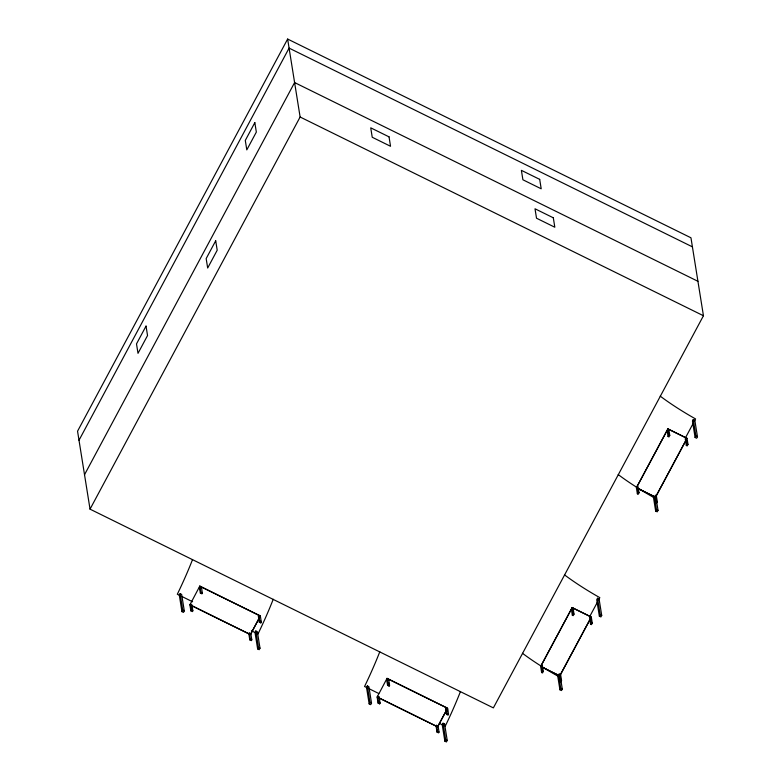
<?xml version="1.0" encoding="UTF-8"?>
<svg xmlns="http://www.w3.org/2000/svg" width="781" height="781" viewBox="0 0 781 781"><rect width="100%" height="100%" fill="white"/><g stroke="black" fill="none" stroke-linecap="round" stroke-linejoin="round"><path stroke-width="1.17" d="M180.108 593.667L179.327 595.317L181.944 611.63L183.486 612.392L184.296 610.888L181.661 594.429L180.108 593.667L182.744 610.117L181.944 611.63M255.817 630.97L255.026 632.61L257.642 648.933L259.194 649.694L260.005 648.191L257.369 631.731L255.817 630.97L258.452 647.42L257.642 648.933M367.334 685.923L366.553 687.563L369.159 703.886L370.711 704.647L371.522 703.144L368.886 686.684L367.334 685.923L369.969 702.373L369.159 703.886M443.042 723.226L442.251 724.866L444.867 741.189L446.42 741.95L447.22 740.447L444.594 723.987L443.042 723.226L445.678 739.675L444.867 741.189M443.803 725.637L444.594 723.987M287.633 39.05L77.553 431.2L90.04 509.153L493.367 707.889L703.447 315.739L690.96 237.795L287.633 39.05L300.119 117.004L90.04 509.153M79.008 440.259L289.087 48.11L692.415 246.855M84.524 474.711L294.603 82.561L697.931 281.297M189.9 604.845L199.819 586.082L260.327 615.897L261.313 622.057L260.854 622.906L259.302 622.135L258.345 616.15L258.804 615.311L259.761 621.295L259.302 622.135M200.951 587.868L201.4 587.029L202.357 593.013L201.908 593.853L200.356 593.091L199.399 587.107M190.857 610.83L191.306 609.981L190.349 603.996L191.901 604.767L192.858 610.752L192.409 611.591L190.857 610.83L189.871 604.67M200.356 593.091L200.805 592.242L199.819 586.082M248.846 633.889L249.295 633.049L250.847 633.811L251.804 639.795L251.355 640.635L249.803 639.873L248.846 633.889L191.452 605.607M258.667 618.991L250.398 634.66L258.765 619.03M259.897 616.922L260.346 616.072L199.848 586.267M249.803 639.873L250.252 639.034L249.295 633.049M377.125 697.101L387.044 678.338L447.542 708.152L448.538 714.312L448.079 715.152L446.527 714.39L445.57 708.406L446.019 707.566L446.986 713.551L446.527 714.39M379.127 697.023L380.083 702.998L379.634 703.847L378.082 703.085L378.531 702.236L377.574 696.252L379.127 697.023L378.678 697.863L436.071 726.145L437.028 732.129L438.58 732.89L439.029 732.051L438.073 726.066L436.52 725.305L436.071 726.145M388.177 680.124L388.626 679.285L389.582 685.269L389.133 686.108L387.581 685.347L386.624 679.363M387.581 685.347L388.03 684.498L387.044 678.338M437.594 726.73L445.336 712.282M437.624 726.916L446.556 710.232M437.028 732.129L437.477 731.289L436.52 725.305M590.582 624.204L591.393 622.691L590.436 616.707L589.626 618.22L590.582 624.204L591.451 624.634L592.262 623.121L591.276 616.961L572.161 607.54L540.647 666.369L541.643 672.529L542.512 672.958L543.312 671.445L542.356 665.461L541.487 665.041L542.444 671.016L541.643 672.529M686.323 445.492L687.134 443.979L686.177 437.995L685.367 439.508L686.323 445.492L687.192 445.912L688.002 444.409L687.016 438.248L667.901 428.828L636.388 487.656L637.374 493.817L638.243 494.246L639.053 492.733L638.097 486.748L637.228 486.319L638.184 492.303L637.374 493.817M540.677 666.544L572.19 607.725L591.305 617.136M667.989 430.946L668.8 429.433L669.756 435.417L668.946 436.93L668.077 436.501L667.12 430.516M573.059 608.155L574.015 614.13L573.215 615.643L572.346 615.213L573.147 613.7L572.161 607.54M668.077 436.501L668.887 434.988L667.901 428.828M597.533 598.226L596.723 599.73L599.359 616.189L600.911 616.951L601.721 615.448L599.105 599.125L597.533 598.226L600.169 614.676L599.359 616.189M693.274 419.514L692.464 421.018L695.1 437.477L696.652 438.239L697.453 436.725L694.846 420.412L693.274 419.514L695.9 435.964L695.1 437.477M589.47 616.99L597.533 601.946M598.676 599.798L599.828 597.65A86.174 18.207 28.2 0 1 564.487 574.855M685.21 438.278L693.264 423.234M694.416 421.086L695.568 418.938A86.174 18.207 28.2 0 1 660.228 396.143M560.602 674.452L559.733 674.023L558.923 675.536L559.879 681.52L560.748 681.94L561.559 680.436L560.602 674.452L589.919 619.723M656.343 495.74L655.474 495.31L654.663 496.823L655.62 502.798L656.489 503.228L657.299 501.724L656.343 495.74L686.235 439.937L685.367 439.508M560.338 674.716L589.557 620.173M656.079 496.003L685.864 440.386M559.879 681.52L560.69 680.007L559.733 674.023M655.62 502.798L656.43 501.295L655.474 495.31M560.983 680.886L562.291 689.047L561.48 690.55L559.928 689.789L560.738 688.286L558.474 674.179M656.343 499.85L658.022 510.335L657.221 511.838L655.669 511.077L656.479 509.573L654.4 496.638M300.119 117.004L703.447 315.739M695.9 435.964L697.453 436.725M687.046 438.424L667.931 429.013L636.417 487.832L655.532 497.253M668.887 434.988L669.756 435.417M687.134 443.979L688.002 444.409M638.516 488.701L654.439 496.55M638.184 492.303L639.053 492.733M656.43 501.295L657.299 501.724M656.479 509.573L658.022 510.335M600.169 614.676L601.721 615.448M572.248 609.658L571.38 609.229L572.346 615.213M573.147 613.7L574.015 614.13M591.393 622.691L592.262 623.121M542.775 667.413L559.762 675.78M542.639 667.511L559.792 675.965M542.444 671.016L543.312 671.445M560.69 680.007L561.559 680.436M560.738 688.286L562.291 689.047M387.073 678.523L447.572 708.328L447.503 711.569M200.805 592.242L202.357 593.013M259.761 621.295L261.313 622.057M388.03 684.498L389.582 685.269M446.986 713.551L448.538 714.312M179.503 595.317L177.326 594.243A86.174 13.375 -63.8 0 0 192.565 559.508M181.68 596.391L192.585 601.76M251.443 630.765L257.984 633.987A86.174 13.375 -63.8 0 0 273.233 599.252M378.717 693.479L364.551 686.499A86.174 13.375 -63.8 0 0 379.791 651.764M439.762 723.557L443.032 725.168M192.028 605.734L249.285 633.947M379.254 697.989L436.511 726.203M191.306 609.981L192.858 610.752M250.252 639.034L251.804 639.795M378.531 702.236L380.083 702.998M437.477 731.289L439.029 732.051M182.744 610.117L184.296 610.888M258.452 647.42L260.005 648.191M369.969 702.373L371.522 703.144M445.678 739.675L447.22 740.447M653.219 495.798L655.669 511.077M557.478 674.511L559.928 689.789M388.557 682.516L389.133 686.108M379.244 701.455L379.634 703.847M377.096 696.925L378.082 703.085M260.473 620.505L260.854 622.906M191.638 606.808L192.019 609.2M557.819 676.082A86.174 18.207 28.2 0 1 543.469 667.579M541.633 666.427A86.174 18.207 28.2 0 1 522.469 653.287M653.551 497.37A86.174 18.207 28.2 0 1 639.209 488.867M636.466 487.139A86.174 18.207 28.2 0 1 618.21 474.565M460.458 691.507A86.174 13.375 -63.8 0 1 445.209 726.242M254.831 122.646L245.293 140.443L246.806 149.874L256.344 132.077L254.831 122.646M146.027 326.097L136.499 343.894L138.003 353.324L147.541 335.527L146.027 326.097M215.702 240.792L206.164 258.589L207.678 268.01L217.206 250.213L215.702 240.792M539.691 179.366L521.386 170.346L522.899 179.776L541.204 188.797L539.691 179.366M389.036 136.851L370.731 127.83L372.234 137.261L390.539 146.281L389.036 136.851M553.309 217.801L535.005 208.781L536.518 218.211L554.822 227.232L553.309 217.801"/></g></svg>
